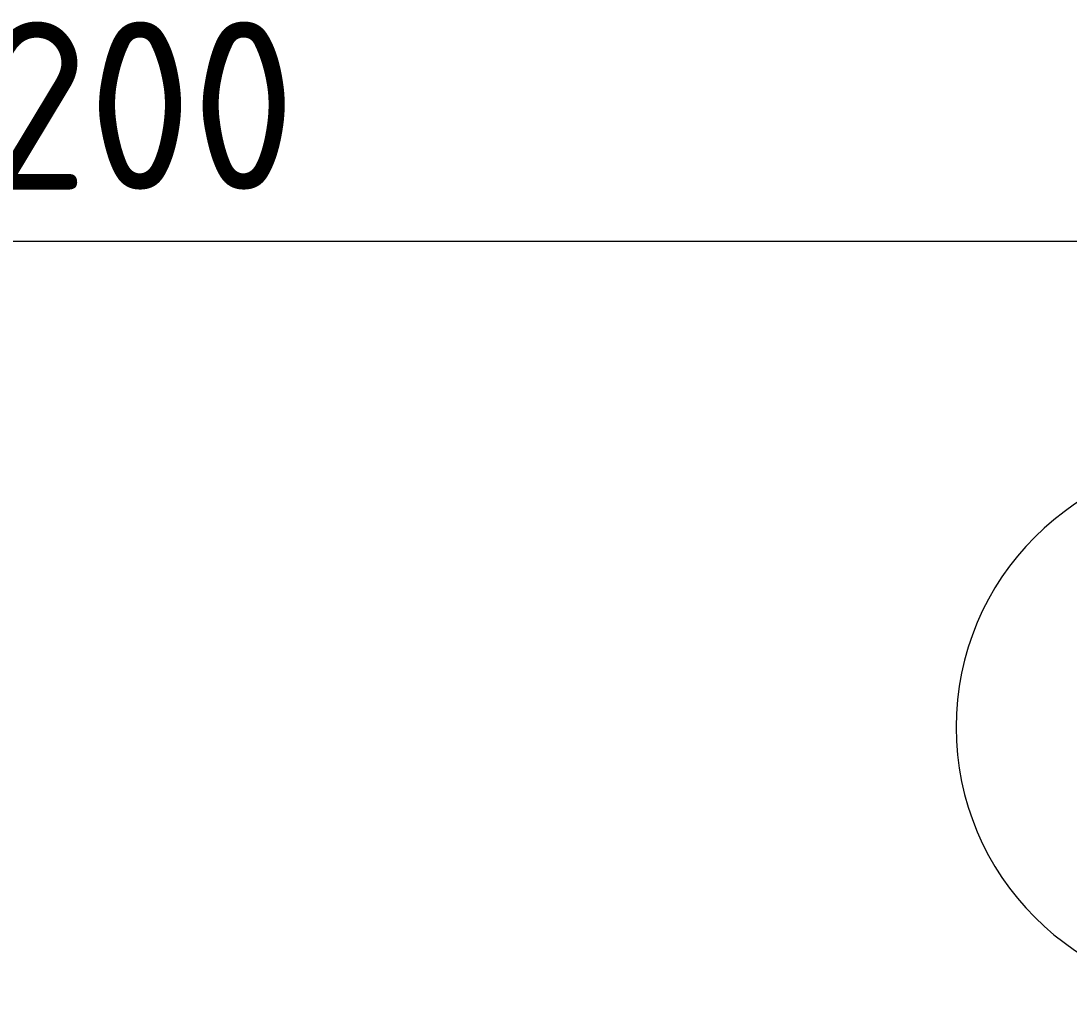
# Model space of a CAD drawing. Header units: millimetres. Extents: x -3245 to 186632, y -8553 to 29000.
# Drawn here: x 20419 to 21978, y -2706 to -1256 of the extents above; entities that cross this region are included whole.
import ezdxf

# ---------------------------------------------------------------- set-up
doc = ezdxf.new("R2010")
doc.units = ezdxf.units.MM
for name, color, linetype, lineweight in [('A-ANNO-DIMS', 7, 'Continuous', 9), ('A-ANNO-DIMS-100', 7, 'Continuous', 9), ('Оси-1', 7, 'Continuous', 20)]:
    doc.layers.add(name, color=color, linetype=linetype, lineweight=lineweight)
doc.styles.add('ISOCPEUR', font='isocpeur.ttf', dxfattribs={"width": 0.9, "height": 250})
doc.dimstyles.new('ISO-2_5_0_9К_БОЛЬШОЙ_1', dxfattribs={"dimscale": 304.8, "dimtxt": 248.995294, "dimasz": 0.492126, "dimexe": 0.393701, "dimexo": 0.984252, "dimgap": 0, "dimtad": 1, "dimdec": 0, "dimrnd": 10, "dimzin": 0, "dimdsep": 46, "dimtxsty": 'ISOCPEUR', "dimblk1": 'OBLIQUE', "dimblk2": 'OBLIQUE', "dimsah": 1, "dimcen": 0.09, "dimdle": 0.393701, "dimazin": 0, "dimtfac": 1, "dimtdec": 4, "dimtix": 1, "dimtmove": 2, "dimatfit": 3, "dimfxl": 1, "dimtvp": 1, "dimtolj": 1, "dimtzin": 0, "dimarcsym": 2})

# ---------------------------------------------------------------- blocks, each defined once
blk = doc.blocks.new('Ось сетки - D8-29747960-План отделки стен 2 этажа в осях 1-12')
at = {"layer": 'Оси-1'}
for start, end in [(360, 180), (180, 360)]:
    blk.add_arc((0, 0), 4, start, end, dxfattribs=at)
blk = doc.blocks.new('DIMBLOCK13-План отделки стен 2 этажа в осях 1-12')
at = {"layer": 'A-ANNO-DIMS-100'}
for p, q in [((110, -1777), (110, -1463.1)), ((38310, -1777), (38310, -1463.1)), ((-10, -1583.1), (38430, -1583.1)), ((110, -1583.1), (110, -1777)), ((38310, -1583.1), (38310, -1777))]:
    blk.add_line(p, q, dxfattribs=at)
at = {"layer": 'A-ANNO-DIMS-100', "lineweight": 20}
for p, q in [((110, -1583.1), (185, -1508.1)), ((38310, -1583.1), (38385, -1508.1)), ((110, -1583.1), (35, -1658.1)), ((38310, -1583.1), (38235, -1658.1))]:
    blk.add_line(p, q, dxfattribs=at)
at = {"layer": 'A-ANNO-DIMS-100', "color": 0, "insert": (20037.3, -1256.5), "char_height": 250, "width": 948.097, "attachment_point": 1, "line_spacing_factor": 1.149209, "style": 'ISOCPEUR'}
blk.add_mtext('38200', dxfattribs=at)
blk = doc.blocks.new('_Oblique')
at = {"color": 0, "linetype": 'ByBlock', "lineweight": -2}
blk.add_line((-0.5, -0.5), (0.5, 0.5), dxfattribs=at)

msp = doc.modelspace()

# ---------------------------------------------------------------- block references
at = {"layer": 'Оси-1', "xscale": 99.99999999999993, "yscale": 99.99999999999993, "zscale": 99.99999999999993}
msp.add_blockref('Ось сетки - D8-29747960-План отделки стен 2 этажа в осях 1-12', (22210, -2306.3), dxfattribs=at)

# ---------------------------------------------------------------- dimensions: what is measured, and where the dimension line sits
at = {"layer": 'A-ANNO-DIMS'}
dim = msp.add_linear_dim(base=(38310, -1583.1), p1=(110, -1477), p2=(38310, -1477), dimstyle='ISO-2_5_0_9К_БОЛЬШОЙ_1', override={"dimpost": '<>', "dimfxl": 38199.999966}, dxfattribs=at)
dim.commit()
dim.dimension.update_dxf_attribs({"geometry": 'DIMBLOCK13-План отделки стен 2 этажа в осях 1-12', "text_midpoint": (20511.3, -1423.1), "dimtype": 160})

doc.saveas('drawing.dxf')
